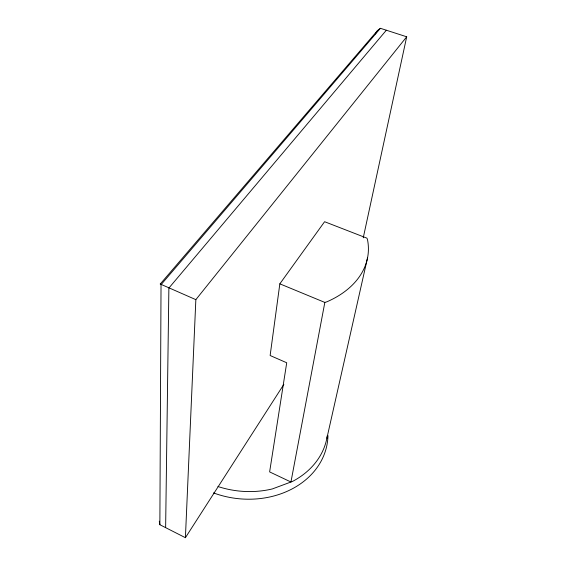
<?xml version="1.0" encoding="UTF-8"?>
<svg xmlns="http://www.w3.org/2000/svg" width="566" height="566" viewBox="0 0 566 566"><rect width="100%" height="100%" fill="white"/><g stroke="black" fill="none" stroke-linecap="round" stroke-linejoin="round"><path stroke-width="0.85" d="M283.856 384.364L185.407 537.7L159.867 524.717L161.034 284.698L380.409 28.3L406.699 36.79L363.245 237.826M165.633 527.646L168.88 288.066L386.345 30.217M185.407 537.7L195.85 299.655L406.699 36.79M279.837 283.828L270.131 355.512L286.721 362.764L269.628 471.903L290.945 482.006L324.834 302.428L326.794 301.841A102.106 68.606 6.6 0 0 367.483 239.56L366.938 238.159L324.594 221.709L279.837 283.828L324.834 302.428M326.886 438.204L367.61 257.48M375.308 33.96L377.628 30.415L380.409 28.3M195.85 299.655L160.256 284.012L377.628 30.415M160.256 284.012L160.631 283.884M159.867 524.717L159.301 521.194M327.325 435.629A82.466 66.753 6.6 0 1 292.53 481.418L272.345 488.932A82.466 66.753 6.6 0 1 217.96 486.519M327.969 435.608A83.315 67.849 6.6 0 1 213.516 492.915"/></g></svg>
